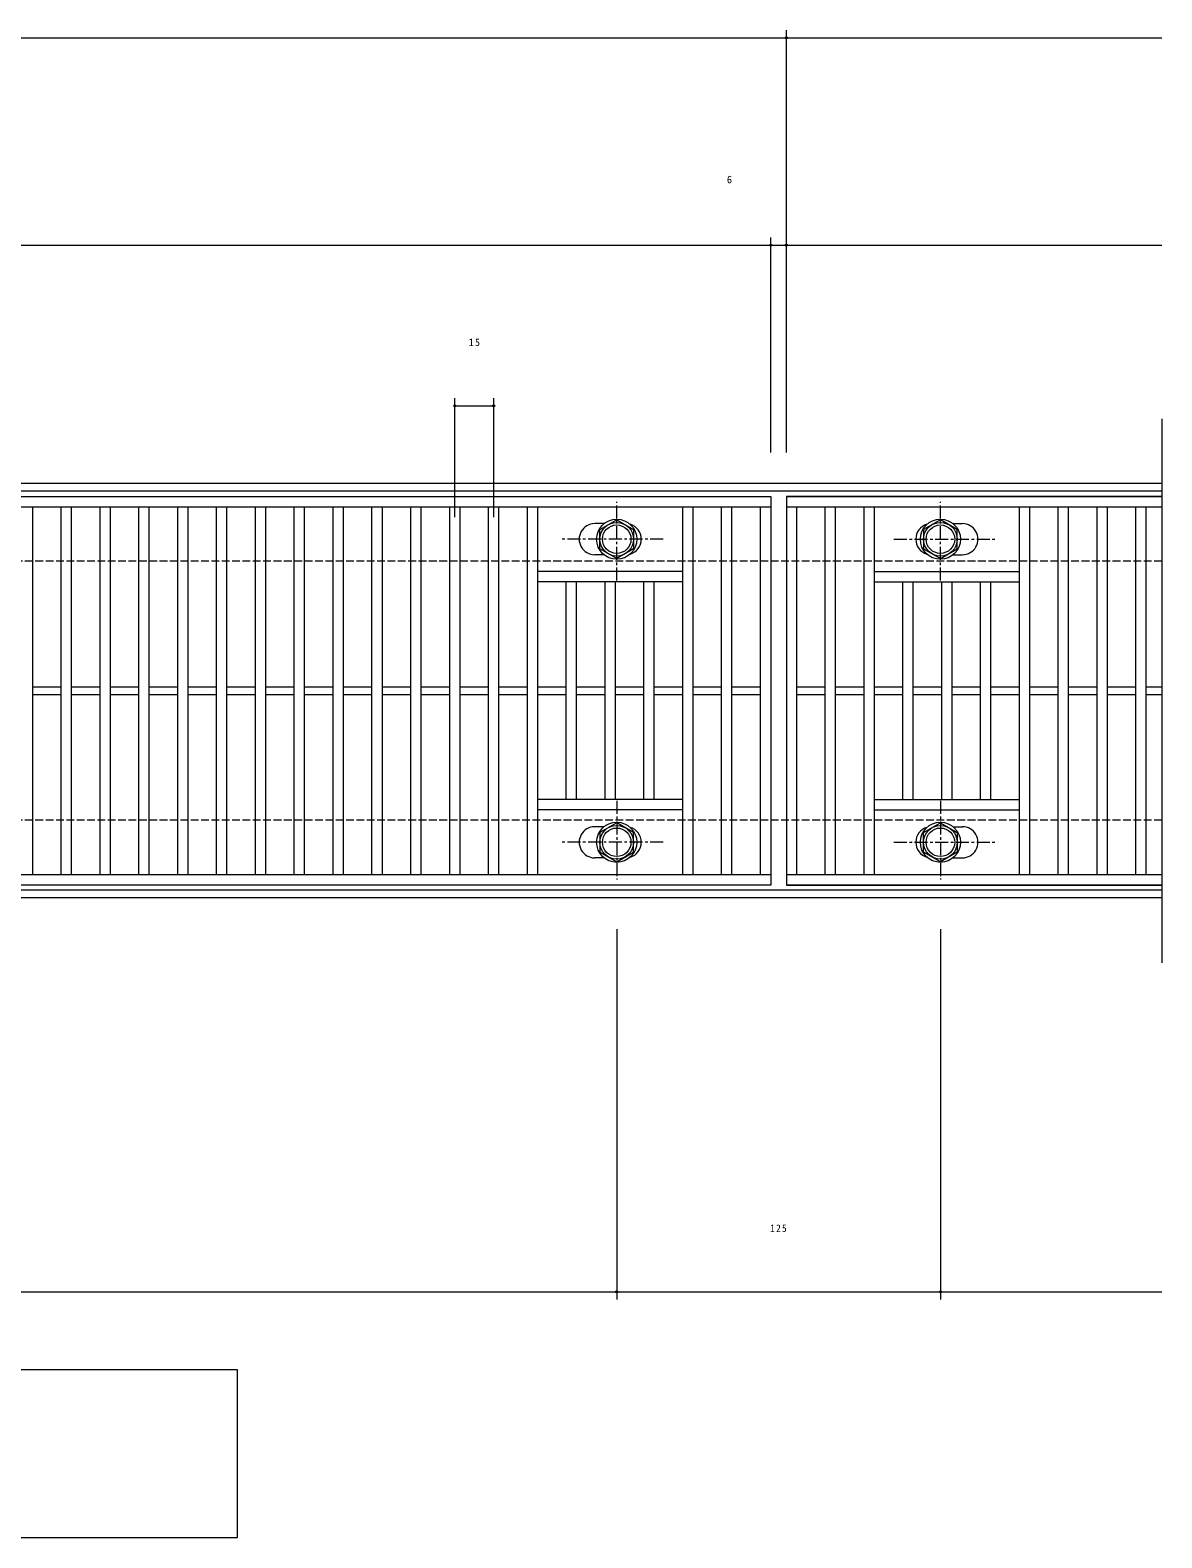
# Model space of a CAD drawing. Units: millimetres on the paper. Extents: x -28453 to 176, y -9817 to 9654.
# Drawn here: x -23017 to -22580, y 9007 to 9589 of the extents above; entities that cross this region are included whole.
import ezdxf
from ezdxf.enums import TextEntityAlignment as Align

# ---------------------------------------------------------------- set-up
doc = ezdxf.new("R2010")
doc.units = ezdxf.units.MM
doc.header["$PDMODE"] = 32
doc.header["$PDSIZE"] = 0.8
doc.linetypes.add('CHAIN1', pattern=[8, 5, -1, 1, -1])
doc.linetypes.add('DASHED3', pattern=[4, 3, -1])
for name, color, linetype, lineweight in [('C-1', 2, 'Continuous', 9), ('C-2', 3, 'Continuous', 9), ('C-4', 7, 'Continuous', 9), ('C-5', 3, 'Continuous', 9), ('C-8', 4, 'Continuous', 9)]:
    doc.layers.add(name, color=color, linetype=linetype, lineweight=lineweight)
doc.styles.add('ＭＳ ゴシック', font='')
doc.styles.get('ＭＳ ゴシック').set_extended_font_data('MS Gothic')

msp = doc.modelspace()

# ---------------------------------------------------------------- linework, layer by layer
at = {"layer": 'C-1'}
for p, q in [((-22579.949, 9413.656), (-23875.946, 9413.656)), ((-22579.949, 9410.657), (-23875.946, 9410.657)), ((-22579.949, 9256.656), (-23875.946, 9256.656)), ((-22579.949, 9253.657), (-23875.946, 9253.656))]:
    msp.add_line(p, q, dxfattribs=at)
at = {"layer": 'C-1', "linetype": 'DASHED3'}
for p, q in [((-22579.949, 9383.657), (-23875.946, 9383.657)), ((-22579.949, 9283.657), (-23875.946, 9283.656))]:
    msp.add_line(p, q, dxfattribs=at)
at = {"layer": 'C-2'}
for p, q in [((-22579.949, 9438.657), (-22579.949, 9228.656)), ((-22730.947, 9408.656), (-22730.947, 9258.656)), ((-22724.948, 9408.657), (-22724.948, 9258.656)), ((-22579.949, 9408.657), (-22724.948, 9408.657)), ((-22724.948, 9408.656), (-22579.949, 9408.656)), ((-23724.947, 9404.656), (-22730.947, 9404.656)), ((-23015.947, 9262.656), (-23015.947, 9404.656)), ((-23004.947, 9262.656), (-23004.947, 9404.656)), ((-23000.946, 9262.656), (-23000.946, 9404.656)), ((-22989.947, 9262.656), (-22989.947, 9404.656)), ((-22985.947, 9262.656), (-22985.947, 9404.656)), ((-22974.947, 9262.656), (-22974.947, 9404.656)), ((-22970.947, 9262.656), (-22970.947, 9404.656)), ((-22959.947, 9262.656), (-22959.947, 9404.656)), ((-22955.946, 9262.656), (-22955.946, 9404.656)), ((-22944.947, 9262.656), (-22944.947, 9404.656)), ((-22940.947, 9262.656), (-22940.947, 9404.656)), ((-22929.947, 9262.656), (-22929.947, 9404.656)), ((-22925.947, 9262.656), (-22925.947, 9404.656)), ((-22914.946, 9262.656), (-22914.946, 9404.656)), ((-22910.947, 9262.656), (-22910.947, 9404.656)), ((-22899.947, 9262.656), (-22899.947, 9404.656)), ((-22895.947, 9262.656), (-22895.947, 9404.656)), ((-22884.946, 9262.656), (-22884.946, 9404.656)), ((-22880.947, 9262.656), (-22880.947, 9404.656)), ((-22869.947, 9262.656), (-22869.947, 9404.656)), ((-22865.947, 9262.656), (-22865.947, 9404.656)), ((-22854.947, 9262.656), (-22854.947, 9404.656)), ((-22850.947, 9262.656), (-22850.947, 9404.656)), ((-22839.946, 9262.656), (-22839.946, 9404.656)), ((-22835.947, 9262.656), (-22835.947, 9404.656)), ((-22824.947, 9262.656), (-22824.947, 9404.656)), ((-22820.947, 9262.656), (-22820.947, 9404.656)), ((-22764.947, 9262.656), (-22764.947, 9404.656)), ((-22760.946, 9262.656), (-22760.946, 9404.656)), ((-22749.946, 9262.656), (-22749.946, 9404.656)), ((-22745.947, 9262.656), (-22745.947, 9404.656)), ((-22734.947, 9262.656), (-22734.947, 9404.656)), ((-22724.949, 9404.656), (-22579.949, 9404.656)), ((-22720.948, 9262.656), (-22720.948, 9404.656)), ((-22709.948, 9262.656), (-22709.948, 9404.656)), ((-22705.948, 9262.656), (-22705.948, 9404.656)), ((-22694.948, 9262.656), (-22694.948, 9404.656)), ((-22690.949, 9262.656), (-22690.949, 9404.656)), ((-22634.948, 9262.656), (-22634.948, 9404.656)), ((-22630.948, 9262.656), (-22630.948, 9404.656)), ((-22619.948, 9262.656), (-22619.948, 9404.656)), ((-22615.948, 9262.656), (-22615.948, 9404.656)), ((-22604.948, 9262.656), (-22604.948, 9404.656)), ((-22600.948, 9262.656), (-22600.948, 9404.656)), ((-22589.948, 9262.656), (-22589.948, 9404.656)), ((-22585.948, 9262.656), (-22585.948, 9404.656)), ((-22795.353, 9398.155), (-22798.948, 9398.155)), ((-22660.543, 9398.155), (-22656.949, 9398.155)), ((-22795.353, 9386.155), (-22798.948, 9386.155)), ((-22660.543, 9386.155), (-22656.949, 9386.155)), ((-22764.948, 9379.655), (-22820.948, 9379.655)), ((-22690.949, 9379.655), (-22634.949, 9379.655)), ((-22764.948, 9375.655), (-22820.948, 9375.655)), ((-22809.947, 9291.656), (-22809.947, 9375.655)), ((-22805.947, 9291.656), (-22805.947, 9375.655)), ((-22794.947, 9291.656), (-22794.947, 9375.655)), ((-22790.947, 9291.656), (-22790.947, 9375.655)), ((-22779.947, 9291.656), (-22779.947, 9375.655)), ((-22775.947, 9291.656), (-22775.947, 9375.655)), ((-22690.949, 9375.655), (-22634.949, 9375.655)), ((-22679.948, 9291.656), (-22679.948, 9375.655)), ((-22675.948, 9291.656), (-22675.948, 9375.655)), ((-22664.948, 9291.656), (-22664.948, 9375.655)), ((-22660.948, 9291.656), (-22660.948, 9375.655)), ((-22649.949, 9291.656), (-22649.949, 9375.655)), ((-22645.949, 9291.656), (-22645.949, 9375.655)), ((-23015.946, 9335.156), (-23004.947, 9335.156)), ((-23015.946, 9332.156), (-23004.947, 9332.156)), ((-23000.946, 9335.156), (-22989.947, 9335.156)), ((-23000.946, 9332.156), (-22989.947, 9332.156)), ((-22985.947, 9335.156), (-22974.947, 9335.156)), ((-22985.947, 9332.156), (-22974.947, 9332.156)), ((-22970.946, 9335.156), (-22959.947, 9335.156)), ((-22970.946, 9332.156), (-22959.947, 9332.156)), ((-22955.946, 9335.156), (-22944.947, 9335.156)), ((-22955.946, 9332.156), (-22944.947, 9332.156)), ((-22940.947, 9335.156), (-22929.947, 9335.156)), ((-22940.947, 9332.156), (-22929.947, 9332.156)), ((-22925.946, 9335.156), (-22914.946, 9335.156)), ((-22925.946, 9332.156), (-22914.946, 9332.156)), ((-22910.947, 9335.156), (-22899.947, 9335.156)), ((-22910.947, 9332.156), (-22899.947, 9332.156)), ((-22895.947, 9335.156), (-22884.946, 9335.156)), ((-22895.947, 9332.156), (-22884.946, 9332.156)), ((-22880.946, 9335.156), (-22869.947, 9335.156)), ((-22880.946, 9332.156), (-22869.947, 9332.156)), ((-22865.947, 9335.156), (-22854.947, 9335.156)), ((-22865.947, 9332.156), (-22854.947, 9332.156)), ((-22850.946, 9335.156), (-22839.946, 9335.156)), ((-22850.946, 9332.156), (-22839.946, 9332.156)), ((-22835.947, 9335.156), (-22824.947, 9335.156)), ((-22835.947, 9332.156), (-22824.947, 9332.156)), ((-22820.947, 9335.156), (-22809.947, 9335.156)), ((-22820.947, 9332.156), (-22809.947, 9332.156)), ((-22805.946, 9335.156), (-22794.947, 9335.156)), ((-22805.946, 9332.156), (-22794.947, 9332.156)), ((-22790.947, 9335.156), (-22779.947, 9335.156)), ((-22790.947, 9332.156), (-22779.947, 9332.156)), ((-22775.946, 9335.156), (-22764.947, 9335.156)), ((-22775.946, 9332.156), (-22764.947, 9332.156)), ((-22760.946, 9335.156), (-22749.946, 9335.156)), ((-22760.946, 9332.156), (-22749.946, 9332.156)), ((-22745.947, 9335.156), (-22734.947, 9335.156)), ((-22745.947, 9332.156), (-22734.947, 9332.156)), ((-22720.948, 9335.156), (-22709.948, 9335.156)), ((-22720.948, 9332.156), (-22709.948, 9332.156)), ((-22705.948, 9335.156), (-22694.948, 9335.156)), ((-22705.948, 9332.156), (-22694.948, 9332.156)), ((-22690.948, 9335.156), (-22679.948, 9335.156)), ((-22690.948, 9332.156), (-22679.948, 9332.156)), ((-22675.948, 9335.156), (-22664.948, 9335.156)), ((-22675.948, 9332.156), (-22664.948, 9332.156)), ((-22660.948, 9335.156), (-22649.949, 9335.156)), ((-22660.948, 9332.156), (-22649.949, 9332.156)), ((-22645.948, 9335.156), (-22634.948, 9335.156)), ((-22645.948, 9332.156), (-22634.948, 9332.156)), ((-22630.948, 9335.156), (-22619.948, 9335.156)), ((-22630.948, 9332.156), (-22619.948, 9332.156)), ((-22615.948, 9335.156), (-22604.948, 9335.156)), ((-22615.948, 9332.156), (-22604.948, 9332.156)), ((-22600.948, 9335.156), (-22589.948, 9335.156)), ((-22600.948, 9332.156), (-22589.948, 9332.156)), ((-22585.948, 9335.156), (-22579.949, 9335.156)), ((-22585.948, 9332.156), (-22579.949, 9332.156)), ((-22764.948, 9291.656), (-22820.948, 9291.656)), ((-22690.949, 9291.656), (-22634.949, 9291.656)), ((-22764.948, 9287.656), (-22820.948, 9287.656)), ((-22690.949, 9287.656), (-22634.949, 9287.656)), ((-22795.353, 9281.156), (-22798.948, 9281.156)), ((-22660.543, 9281.156), (-22656.949, 9281.156)), ((-22795.353, 9269.156), (-22798.948, 9269.156)), ((-22660.543, 9269.156), (-22656.949, 9269.156)), ((-22730.947, 9262.656), (-23724.947, 9262.656)), ((-22579.949, 9262.656), (-22724.949, 9262.656)), ((-22730.947, 9258.656), (-23724.947, 9258.656)), ((-22579.949, 9258.656), (-22724.948, 9258.656)), ((-22724.948, 9258.656), (-22579.949, 9258.656))]:
    msp.add_line(p, q, dxfattribs=at)
msp.add_lwpolyline([(-23724.947, 9258.656), (-23724.947, 9408.656), (-22730.947, 9408.656)], dxfattribs=at)
for centre, start, end in [((-22798.948, 9392.155), 90, 270.00005), ((-22786.948, 9392.155), 286.3308, 73.6692), ((-22668.949, 9392.155), 106.3308, 253.6692), ((-22656.949, 9392.155), 269.99995, 90), ((-22798.948, 9275.156), 89.99995, 270), ((-22786.948, 9275.156), 286.3308, 73.6692), ((-22668.949, 9275.156), 106.3308, 253.6692), ((-22656.949, 9275.156), 270, 90.00005)]:
    msp.add_arc(centre, 6, start, end, dxfattribs=at)
at = {"layer": 'C-4'}
for p, q in [((-23875.946, 9585.656), (-22579.949, 9585.656)), ((-22724.947, 9425.656), (-22724.947, 9588.656)), ((-23875.946, 9505.656), (-22579.949, 9505.656)), ((-22730.947, 9425.656), (-22730.947, 9508.656)), ((-22852.946, 9400.657), (-22852.946, 9446.657)), ((-22837.946, 9400.657), (-22837.946, 9446.657)), ((-22852.946, 9443.657), (-22837.946, 9443.657)), ((-22790.447, 9241.656), (-22790.447, 9098.656)), ((-22665.447, 9241.656), (-22665.447, 9098.656)), ((-23875.946, 9101.656), (-22579.947, 9101.656))]:
    msp.add_line(p, q, dxfattribs=at)
for p in [(-22724.947, 9585.656), (-22730.947, 9505.656), (-22724.947, 9505.656), (-22852.946, 9443.657), (-22837.946, 9443.657), (-22790.447, 9101.656), (-22665.447, 9101.656)]:
    msp.add_point(p, dxfattribs=at)
at = {"layer": 'C-5', "color": 7}
msp.add_lwpolyline([(-23511.947, 9006.656), (-23511.947, 9071.655), (-22936.947, 9071.655), (-22936.947, 9006.656)], close=True, dxfattribs=at)
at = {"layer": 'C-8', "linetype": 'CHAIN1'}
for p, q in [((-22790.448, 9376.183), (-22790.448, 9406.538)), ((-22665.448, 9376.183), (-22665.448, 9406.538)), ((-22772.478, 9392.155), (-22812.169, 9392.155)), ((-22683.419, 9392.155), (-22643.728, 9392.155)), ((-22790.448, 9291.129), (-22790.448, 9260.773)), ((-22665.448, 9291.129), (-22665.448, 9260.773)), ((-22772.478, 9275.156), (-22812.169, 9275.156)), ((-22683.419, 9275.156), (-22643.728, 9275.156))]:
    msp.add_line(p, q, dxfattribs=at)
at = {"layer": 'C-8'}
for points in [[(-22796.948, 9388.402), (-22796.948, 9395.908), (-22790.448, 9399.66), (-22783.948, 9395.908), (-22783.948, 9388.402), (-22790.448, 9384.65)], [(-22658.949, 9388.402), (-22658.949, 9395.908), (-22665.448, 9399.66), (-22671.949, 9395.908), (-22671.949, 9388.402), (-22665.448, 9384.65)], [(-22796.948, 9278.908), (-22796.948, 9271.403), (-22790.448, 9267.65), (-22783.948, 9271.403), (-22783.948, 9278.908), (-22790.448, 9282.661)], [(-22658.949, 9278.908), (-22658.949, 9271.403), (-22665.448, 9267.65), (-22671.949, 9271.403), (-22671.949, 9278.908), (-22665.448, 9282.661)]]:
    msp.add_lwpolyline(points, close=True, dxfattribs=at)
for centre, radius in [((-22790.448, 9392.155), 7.75), ((-22665.448, 9392.155), 7.75), ((-22790.448, 9392.155), 6.5), ((-22790.448, 9392.155), 5.5), ((-22665.448, 9392.155), 6.5), ((-22665.448, 9392.155), 5.5), ((-22790.448, 9275.156), 7.75), ((-22665.448, 9275.156), 7.75), ((-22790.448, 9275.156), 6.5), ((-22790.448, 9275.156), 5.5), ((-22665.448, 9275.156), 6.5), ((-22665.448, 9275.156), 5.5)]:
    msp.add_circle(centre, radius, dxfattribs=at)

# ---------------------------------------------------------------- texts
at = {"layer": 'C-4', "color": 2, "style": 'ＭＳ ゴシック'}
msp.add_text('6', height=2.933, dxfattribs=at).set_placement((-22747.908, 9528.656), align=Align.BOTTOM_LEFT)
at = {"layer": 'C-4', "color": 2, "char_height": 2.933, "attachment_point": 7, "style": 'ＭＳ ゴシック'}
for s, insert in [('\\T1.27;\\W0.95;15', (-22847.571, 9466.657)), ('\\T1.27;\\W0.9;125', (-22731.197, 9124.656))]:
    msp.add_mtext(s, dxfattribs=dict(at, insert=insert))

doc.saveas('drawing.dxf')
